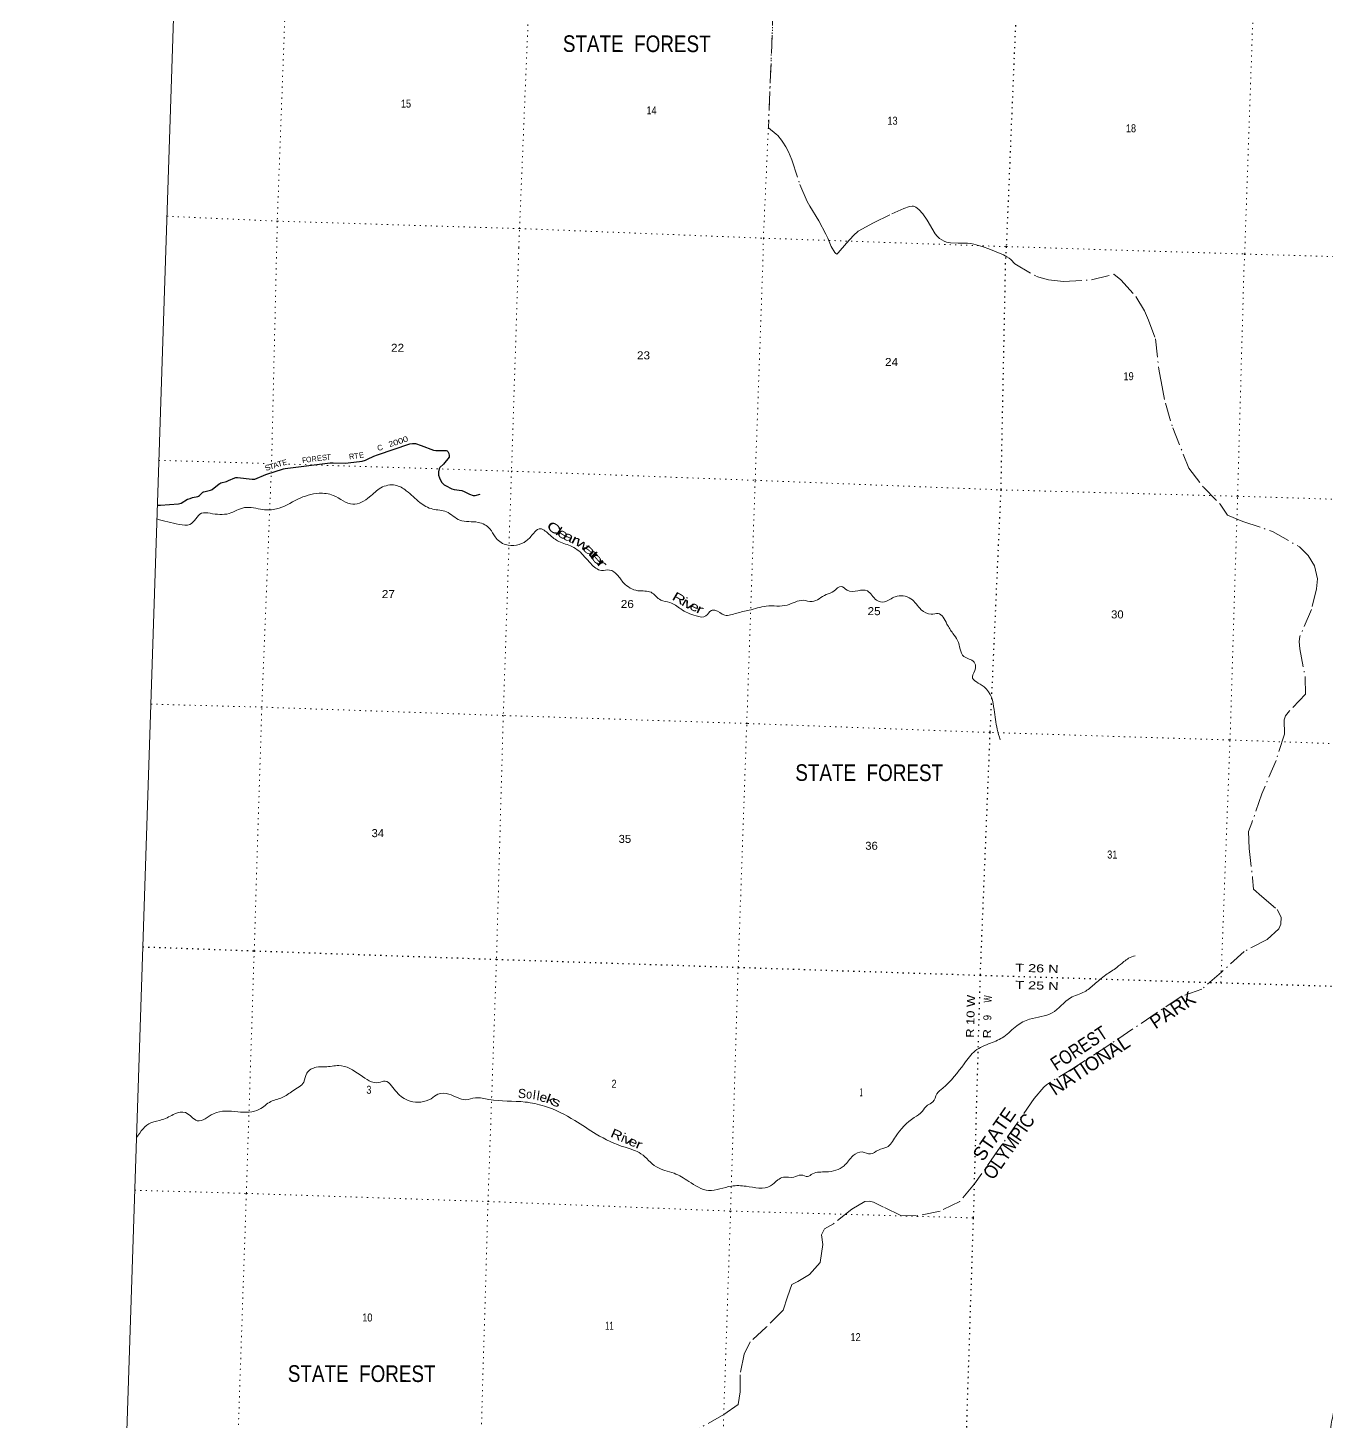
# Model space of a CAD drawing. Header units: feet. Extents: x -745759 to -493183, y 5472 to 195788.
# Drawn here: x -745759 to -717354, y 78093 to 108570 of the extents above; entities that cross this region are included whole.
import ezdxf
from ezdxf.enums import TextEntityAlignment as Align

# ---------------------------------------------------------------- set-up
doc = ezdxf.new("R2010")
doc.units = ezdxf.units.FT
doc.header["$LTSCALE"] = 80
doc.linetypes.add('DOT_DASHED', pattern=[7.7, 5, -1.2, 0.3, -1.2])
doc.linetypes.add('DOTTED', pattern=[1.5, 0.3, -1.2])
for name, color, linetype, lineweight in [('29', 7, 'Continuous', 25), ('39', 7, 'Continuous', 13), ('4', 7, 'Continuous', 13), ('44', 7, 'DOT_DASHED', 13), ('6', 7, 'DOTTED', 25), ('7', 7, 'DOTTED', 13)]:
    doc.layers.add(name, color=color, linetype=linetype, lineweight=lineweight)
doc.layers.add('30', color=7, linetype='Continuous')
doc.layers.add('41', color=7, linetype='Continuous')

msp = doc.modelspace()

# ---------------------------------------------------------------- linework, layer by layer
at = {"layer": '29'}
msp.add_lwpolyline([(-742925.06, 98129.29), (-742854.39, 98126.6), (-742463.18, 98161.55), (-742436.98, 98167.38), (-742408.36, 98176.44), (-742262.91, 98257.09), (-742211.04, 98278.47), (-742158.12, 98296.7), (-742042.34, 98319.75), (-742023.64, 98328.16), (-742006.76, 98340.98), (-741929.96, 98411.15), (-741918.85, 98417.88), (-741905.47, 98422.53), (-741760.5, 98454), (-741741.88, 98463.32), (-741725.57, 98473.8), (-741576.54, 98597.3), (-741557.82, 98606.13), (-741534.62, 98614.78), (-741413.15, 98650.34), (-741371.62, 98667.21), (-741232.49, 98728.96), (-741208.44, 98736.12), (-741191.74, 98737.11), (-741173.11, 98737.11), (-740852.34, 98695.17), (-740823.76, 98695.02), (-740805.76, 98697.5), (-740794.12, 98700.99), (-740549.93, 98798.04), (-740168.56, 98922.78), (-740128.71, 98930.52), (-739147.17, 99055.19), (-739080.49, 99057.63), (-738811.12, 99051.02), (-738753.63, 99055.19), (-738447.15, 99094.59), (-738370.56, 99115.78), (-738326.31, 99132.09), (-738186.59, 99201.99), (-738111.58, 99231.11), (-737405.33, 99467.64), (-737346.93, 99478.52), (-737305.2, 99481.62), (-737277.25, 99476.96), (-737155.44, 99437.04), (-736883.71, 99330.16), (-736831.94, 99326.48), (-736604.52, 99327.51), (-736584.47, 99318.51), (-736570.5, 99304.53), (-736547.21, 99257.92), (-736537.9, 99215.98), (-736537.9, 99197.34), (-736544.22, 99177.4), (-736668.3, 99027.23), (-736742.82, 98955), (-736759.68, 98926.35), (-736775.42, 98861.79), (-736775.42, 98815.19), (-736773.1, 98784.89), (-736751.8, 98724.4), (-736707.89, 98635.76), (-736682.28, 98603.14), (-736653.25, 98574.78), (-736624.06, 98556.54), (-736482.01, 98488.96), (-736430.04, 98472.16), (-736260.79, 98447.02), (-736214.36, 98431.73), (-736096.09, 98371.18), (-736018.61, 98344.49), (-735990.66, 98342.16), (-735970.41, 98344.27), (-735862.63, 98371.97)], dxfattribs=at)
at = {"layer": '39'}
for points in [[(-742937.13, 97827.63), (-742445.43, 97708.55), (-742213.38, 97708.76), (-741958.87, 97952.55), (-741771.23, 97951.86), (-741357.7, 97947.49), (-741021.43, 98076.23), (-740618.98, 98033.8), (-740322.03, 98046.5), (-739854.46, 98258.7), (-739388.98, 98390.23), (-739077.47, 98342.02), (-738648.64, 98149.61), (-738283.3, 98309.9), (-738035.99, 98509.49), (-737719.75, 98566.09), (-737478.74, 98445), (-737184.72, 98189.4), (-736899.98, 98042.99), (-736600.83, 97985), (-736307, 97800.03), (-735904.65, 97753.57), (-735648.08, 97609.89), (-735535.57, 97435.54), (-735305.9, 97266.3), (-734855.89, 97345.76), (-734692.04, 97517.19), (-734574.59, 97611.08), (-734357.62, 97496.65), (-734139.95, 97331.76), (-733854.16, 97225.68), (-733577.45, 97002.8), (-733442.18, 96850.07), (-733211.99, 96701), (-733030.14, 96710.54), (-732865.33, 96607.51), (-732720.72, 96426.3), (-732412.3, 96259.12), (-732124.68, 96223.62), (-731913.21, 96052.83), (-731712.82, 95999.35), (-731474.29, 95860.16), (-731139.29, 95706.43), (-730923.43, 95705.03), (-730801.21, 95827.05), (-730726.45, 95831.22), (-730513.3, 95724.96), (-730249.91, 95766.75), (-729979.89, 95830.57), (-729604.28, 95919.98), (-729145.6, 95944.74), (-728797.86, 96048.97), (-728600.82, 96021.81), (-728294.22, 96173.5), (-728122.75, 96249.89), (-727964.71, 96352.85), (-727835.73, 96268.89), (-727597.89, 96258.86), (-727392.22, 96253.67), (-727189.65, 96050.82), (-727017.07, 96014.19), (-726782.09, 96127.32), (-726440.23, 96082.38), (-726212.39, 95842.57), (-725997.02, 95744.32), (-725843.25, 95760.62), (-725651.49, 95529.79), (-725519.6, 95324.68), (-725416.65, 95170.75), (-725278.44, 94820.2), (-725057.7, 94695.58), (-725026.82, 94563.64), (-725094.14, 94379.7), (-724839.67, 94155.36), (-724618.52, 93657.43), (-724550.97, 93227.95), (-724484.39, 92994.22)], [(-743381.62, 84297.78), (-743065.33, 84620.3), (-742817.39, 84688.71), (-742541.77, 84812.92), (-742311, 84841.41), (-742053.26, 84665.42), (-741698.26, 84815.88), (-741168.49, 84859.03), (-740692.84, 84915.65), (-740440.27, 85084.83), (-740197.96, 85169.53), (-739962.09, 85316.94), (-739723, 85510.68), (-739655.47, 85702.69), (-739450.27, 85834.74), (-739256.38, 85841.96), (-738954.98, 85870.68), (-738488.1, 85667.22), (-738078.8, 85499.51), (-737944.78, 85532.46), (-737802.21, 85427.97), (-737560.67, 85171.67), (-737393.17, 85094.81), (-736937.84, 85145.89), (-736785.91, 85246.99), (-736547.81, 85247.04), (-736177.69, 85124.71), (-735968.79, 85165.86), (-735671.04, 85132.12), (-734877.55, 85073.79), (-734458.15, 84984.52), (-733790.37, 84669.05), (-733323.88, 84372.78), (-732691.78, 84082.42), (-732344.31, 83942.51), (-732008.73, 83655.59), (-731620.94, 83514.65), (-731300.68, 83337.08), (-730863.94, 83138.42), (-730365.07, 83234.81), (-730044.35, 83230.76), (-729511.48, 83237.51), (-729350.69, 83368.65), (-729230.05, 83430.18), (-729002.08, 83428.47), (-728839.41, 83476.84), (-728698.99, 83445.05), (-728590.55, 83502.85), (-728294.89, 83543.83), (-727901.95, 83679.21), (-727700.49, 83900.13), (-727504.66, 83981.97), (-727326.19, 83939.13), (-727150.48, 84023.49), (-726967.27, 84085.46), (-726775.74, 84312.68), (-726365.24, 84736.17), (-726192.4, 84865), (-726077.89, 85001.34), (-725960.96, 85075.07), (-725869.6, 85252.36), (-725741.24, 85378.26), (-725273.41, 85911.29), (-725030.01, 86193.71), (-724696.72, 86362.88), (-724406.62, 86500.85), (-724123.93, 86741.92), (-723841.74, 86886.15), (-723347.92, 87021.01), (-722947.84, 87353.96), (-722643.78, 87485.53), (-722431.85, 87643.63), (-722174.2, 87853.05), (-721933.82, 88018.51), (-721777.17, 88145.72), (-721676.43, 88217.84), (-721531.75, 88272.71)], [(-712540.57, 79414.37), (-712954.59, 79543.27), (-713583.54, 79643.87), (-713998.93, 79498.97), (-714313.53, 79194.13), (-714514.62, 78987.32), (-714721.66, 78940.08), (-715053.88, 78889.93), (-715445.98, 78786.81), (-715844.74, 78738.35), (-716135.37, 78735.58), (-716520.59, 78664.58), (-716739.2, 78482.43), (-716775.96, 78309.82), (-716867.22, 78136.56), (-716871.24, 77981.29), (-717064.37, 77770.25), (-717143.59, 77750.05), (-717139.79, 77818.56), (-717101.9, 77956.84), (-717110.16, 78183.04), (-717087.23, 78444.79), (-717026.77, 78519.94), (-716991.07, 78573.52), (-717018.21, 78616.58), (-717102.56, 78554.14), (-717171.89, 78370.24), (-717241.38, 78024.92), (-717256.09, 77769.03), (-717256.08, 77613.65), (-717349.43, 77359.74), (-717497.98, 77000.27), (-717732.66, 76665.17), (-717919.43, 76466.08), (-718154.11, 76286.35), (-718383.88, 76140.8), (-718606.89, 75944.64), (-718832.28, 75889.78), (-719121.85, 76006.04), (-719392.95, 76133.95), (-719909.35, 76372.96), (-720233.45, 76324.63), (-720341.26, 76135.65), (-720393.7, 75902.9), (-720464.85, 75727.12), (-720625.63, 75595.98), (-720996.55, 75453.99), (-721268.38, 75398.29), (-721462.74, 75372.92), (-721805.02, 75401.72), (-722264.88, 75564.65), (-722681.32, 75690.16), (-723109.54, 75672.7), (-723178.65, 75575.57), (-723230.77, 75199.55), (-723303.71, 74721.14), (-723347.4, 74203.65), (-723339.14, 73822.07), (-723206.95, 73394.99), (-723217.58, 73296.39), (-723344.93, 73132.12), (-723429.01, 73079.75), (-723698.12, 73128.91), (-723944.68, 73191.62), (-724063.34, 73206.72), (-724115.37, 73300.85), (-724432.57, 73518.7), (-724810.12, 73665.43), (-725180.94, 73527.47), (-725536.97, 73181.31), (-725631.92, 72943.58), (-725661.11, 72673.92), (-725579.62, 72314.71), (-725623.27, 72109.99), (-725748.39, 71953.73), (-726133.47, 71810.08), (-726402.81, 71772.48), (-726756.87, 71658.31), (-727154.57, 71494.8), (-727222.71, 71357.28), (-727323.65, 71121.72), (-727588.86, 70543.23), (-727578.43, 70323.02), (-727456.25, 69976.91), (-727190.17, 69500.05), (-727152.36, 69168.17), (-727213.16, 69002.22), (-727341.71, 68791.57), (-727613.46, 68661.2), (-727996.29, 68604.26), (-728046.55, 68611.58)], [(-712547.59, 79280.28), (-712912.65, 79370.7), (-713490.1, 79512.37), (-713907.42, 79448.23), (-714148.95, 79238.41), (-714319.26, 79051.01), (-714515.27, 78884.43), (-714763.01, 78824.08), (-715081.16, 78771.57), (-715569.4, 78618.41), (-715814.8, 78570.11), (-716091.66, 78631.57), (-716379.04, 78598.46), (-716661.44, 78446.16), (-716712.58, 78263.83), (-716732.58, 78115.01), (-716732.68, 77955.6), (-716836.33, 77849.25), (-716936.31, 77728.68), (-717081.36, 77659.7), (-717177.44, 77611.67), (-717244.4, 77441.84), (-717289.22, 77114.06), (-717399.54, 76828.29), (-717611.01, 76454.27), (-717831.88, 76340.78), (-718061.12, 76215.4), (-718204.99, 76114.1), (-718365.88, 75978.92), (-718580.75, 75863.26), (-718801.8, 75820.41), (-719224.66, 75931.96), (-719737.5, 76152.72), (-720067.18, 76278.06), (-720171.07, 76240.32), (-720235.88, 76153.17), (-720212.3, 75972.99), (-720055.84, 75626.01), (-720176.61, 75326.38), (-720461.81, 75143.89), (-720863.63, 75055.14), (-721391.95, 75068.46), (-722081.56, 75319.91), (-722678.52, 75564.98), (-723061.54, 75578.67), (-723117.71, 75513.5), (-723109.84, 75349.86), (-723060.84, 75138.77), (-723075.36, 74812.24), (-723049.87, 74472.6), (-722845.66, 74021.51), (-722785.11, 73866.63), (-722750.41, 73726.52), (-722841.42, 73329.28), (-722930.06, 73256.86), (-723064.35, 73213.83), (-723147.68, 73113.02), (-723262.56, 72962.56), (-723521.29, 72944.87), (-723734.67, 72964.37), (-724046.05, 73095.3), (-724155.12, 73168.68), (-724478.76, 73449.24), (-724814.65, 73568.69), (-725067.46, 73468.11), (-725322.84, 73268.73), (-725416.76, 72992.64), (-725410.26, 72776.56), (-725384.25, 72767.84), (-725310.35, 72816.42), (-724968.37, 72854.21), (-724715.84, 72866.01), (-724612, 72746.36), (-724432.48, 72588.48), (-724061.34, 72272.41), (-724018.57, 72132.1), (-724040.29, 71916.74), (-724001.09, 71794.68), (-723736.73, 71406.65), (-723570.99, 71339.92), (-723462.08, 71415.87), (-723392.05, 71470.6), (-723290.47, 71419.61), (-723013.81, 71194.71), (-722872.01, 70749.23), (-722883.94, 70444.84), (-722899.49, 70312.05), (-722860.86, 70167.81), (-722776.06, 70014.34), (-722708.23, 69829), (-722660.87, 69632.08)]]:
    msp.add_spline(points, degree=3, dxfattribs=at)
at = {"layer": '4'}
msp.add_lwpolyline([(-739699.92, 195787.95), (-708889.59, 194791.67), (-678077.93, 193837.75), (-647264.98, 192926.23), (-616450.81, 192057.09), (-585635.48, 191230.34), (-554819.03, 190445.97), (-524001.53, 189704), (-493183.05, 189004.41), (-497222.97, 5471.78), (-528293.91, 6177.09), (-559363.85, 6925.15), (-590432.73, 7715.93), (-621500.49, 8549.46), (-652567.08, 9425.72), (-683632.43, 10344.71), (-714696.49, 11306.44), (-745759.19, 12310.89)], close=True, dxfattribs=at)
msp.add_lwpolyline([(-739699.92, 195787.95), (-708889.59, 194791.67), (-678077.93, 193837.75), (-647264.98, 192926.23), (-616450.81, 192057.09), (-585635.48, 191230.34), (-554819.03, 190445.97), (-524001.53, 189704), (-493183.05, 189004.41), (-497222.97, 5471.78), (-528293.91, 6177.09), (-559363.85, 6925.15), (-590432.73, 7715.93), (-621500.49, 8549.46), (-652567.08, 9425.72), (-683632.43, 10344.71), (-714696.49, 11306.44), (-745759.19, 12310.89)], close=True, dxfattribs=at)
at = {"layer": '44'}
for points in [[(-741922.47, 128488.2), (-733816.17, 128217.27), (-733938.62, 125515.43), (-728553.49, 125366.21), (-728669.92, 120083.76), (-728993.86, 120103.06), (-728993.92, 120101.04), (-729557.73, 106385)], [(-729557.73, 106385), (-729388.15, 106247.26), (-729352.46, 106212.38), (-729273.76, 106111.45), (-729239.96, 106073.4), (-729174.09, 105969.13), (-729115.86, 105855.28), (-729046.44, 105685.68), (-728866.99, 105142.96), (-728708.89, 104770.22), (-728652.93, 104668.3), (-728453.04, 104349.56), (-728297.24, 104059.53), (-728253.01, 103968.44), (-728180.99, 103789.46), (-728101.2, 103654.34), (-728084.4, 103632.95), (-728059.46, 103623.42), (-728031.87, 103648.45), (-727848.23, 103859.92), (-727695.7, 104031.37), (-727594.55, 104122.68), (-727259.3, 104301.74), (-726853.73, 104502.8), (-726592.02, 104620.15), (-726467.08, 104659.19), (-726413.41, 104669.72), (-726381.98, 104667.62), (-726330.38, 104647.14), (-726262.05, 104596.15), (-726177.37, 104502.86), (-726082.34, 104366.04), (-725905.89, 104066.58), (-725862.96, 104011.57), (-725814.63, 103965.2), (-725713.81, 103904.45), (-725656.61, 103885.23), (-725573.23, 103869.65), (-725408.38, 103863.51), (-725199.83, 103863.16), (-725128.66, 103855.23), (-725061.95, 103840.24), (-724858.29, 103779.69), (-724732.49, 103736.64), (-724573.98, 103674.43), (-724413.96, 103603.14), (-724337.79, 103564.22), (-724287.19, 103530.91), (-724252.87, 103500.44), (-724165.34, 103411.15)], [(-724164.26, 103410.01), (-723693.51, 103133.82), (-723430.56, 103061.17), (-723098.61, 103020.98), (-722491.26, 103059.89), (-721998.37, 103180.08), (-721842.81, 103057.62), (-721521.02, 102694.31), (-721325.51, 102377.05), (-721241.55, 102179.02), (-721090.69, 101767.6), (-721010.46, 101060.88), (-720965.42, 100833.65)], [(-720965.42, 100833.65), (-720871.65, 100360.52), (-720708.13, 99817.57), (-720356.91, 98941.11), (-720034.79, 98519.76), (-719674.82, 98153.39), (-719510.66, 97910.6), (-719178.24, 97775.15), (-718524.09, 97552.57), (-717935.68, 97215.78), (-717748.13, 97030.17), (-717605.34, 96800.2), (-717544.22, 96520.08), (-717563.42, 96300.7), (-717677.37, 95843.62), (-717928.01, 95256.31), (-717946.04, 95145.85), (-717931.75, 94988.24), (-717810.98, 94360.44), (-717805.54, 93992.05), (-718154.34, 93631.65), (-718239.92, 93519.58), (-718272.89, 93432.86), (-718263.87, 93118.41), (-718449.6, 92547.28), (-718760.88, 91813.58), (-718980.6, 91181.37), (-719050.5, 90993.22), (-719035.12, 90620.55), (-718963.22, 89974.11), (-718946.14, 89729.47), (-718763.39, 89572.22), (-718423.36, 89282.45), (-718339.63, 89113.98), (-718341.86, 88964.82), (-718387.17, 88863.16), (-718643.78, 88626.24), (-719148.78, 88366.31), (-719645.25, 87914.01), (-720070.81, 87545.77), (-720528.82, 87378.57), (-721070.98, 87017.62), (-722110.28, 86320.46), (-722857.62, 85829.21), (-723474.77, 85452.36), (-723532.51, 85400.23), (-723739.38, 85147.62), (-724533.55, 84013.28), (-725044.18, 83281.2), (-725371.54, 82896.18), (-725798.5, 82688.08), (-726325.25, 82580.86), (-726657.18, 82594.22), (-727036.74, 82771.03), (-727259.83, 82885.81), (-727343.79, 82903.81), (-727445.92, 82898.64), (-727734.71, 82732.67), (-728134.79, 82409.74), (-728331.39, 82297.21), (-728393.32, 82165.69), (-728365.33, 81959.95), (-728427.23, 81561.44), (-728658.26, 81303.79), (-728910.59, 81144.8), (-729041.02, 81085.51), (-729139.73, 80813.04), (-729236.85, 80519.59), (-729604.11, 80147.7), (-729957.79, 79827.47), (-730090.44, 79559.03), (-730175.98, 79109.16), (-730172.85, 78730.83), (-730215.05, 78455.84), (-730529.44, 78240.56), (-731076.19, 77929.77)]]:
    msp.add_lwpolyline(points, dxfattribs=at)
at = {"layer": '6'}
for points in [[(-723828.21, 116457.96), (-723910.41, 114463.17), (-724132.86, 109107.17), (-724352.73, 103785.38), (-724374.01, 103416.1)], [(-724374.01, 103416.1), (-724473.46, 98464.36), (-724711.27, 93156.39), (-724926.93, 87847.54), (-725076.08, 82538.07), (-725250.21, 77209.42), (-725372.22, 73381.84)], [(-743244.1, 88468.89), (-740807.37, 88380.55), (-735506.14, 88195.17), (-730218.59, 88020.43), (-724926.93, 87847.54), (-719657.09, 87683.58), (-714350.85, 87522.22), (-712286.58, 87454.71)]]:
    msp.add_lwpolyline(points, dxfattribs=at)
at = {"layer": '7'}
for p, q in [((-740425.66, 99087.98), (-740311.02, 103935.05)), ((-742892.68, 99109.89), (-740545.35, 99041.86))]:
    msp.add_line(p, q, dxfattribs=at)
for points in [[(-739693.2, 120431.08), (-739922.31, 115036.9), (-740104.44, 109682.29), (-740302.46, 104342.03), (-740311.02, 103935.05)], [(-735018.82, 103761.46), (-735002.28, 104180.24), (-734782.47, 109498), (-734564.65, 114817.81), (-734338.8, 120258.38)], [(-728993.92, 120101.04), (-729217.78, 114661.88), (-729440.5, 109305.35), (-729557.73, 106385), (-729666.64, 103969.55), (-729672.88, 103587.39)], [(-719153.09, 103248.56), (-719137.19, 103622.87), (-718951.62, 108941.15), (-718805.26, 113380.78)], [(-742716.36, 104448.85), (-740302.46, 104342.03), (-735002.28, 104180.24), (-729666.64, 103969.55), (-724352.73, 103785.38), (-719137.19, 103622.87), (-713812.72, 103468.76), (-711781.83, 103403.34)], [(-735018.82, 103761.46), (-735177.2, 98873.42), (-735358.02, 93528.89), (-735506.14, 88195.17)], [(-730218.59, 88020.43), (-730030.13, 93354.57), (-729846.34, 98672.75), (-729672.88, 103587.39)], [(-719657.09, 87683.58), (-719457.53, 92993.07), (-719291.37, 98324.05), (-719153.09, 103248.56)], [(-740807.37, 88380.55), (-740641.22, 93711.53), (-740433.48, 98873.47)], [(-740054.79, 99026.77), (-735177.2, 98873.42), (-729846.34, 98672.75), (-724473.46, 98464.36), (-719291.37, 98324.05), (-713961.06, 98159.73), (-711950.43, 98075.86)], [(-712110.01, 92753.02), (-714166.36, 92808.09), (-719475.64, 92993.78), (-724711.27, 93156.39), (-730030.13, 93354.57), (-735358.02, 93528.89), (-740641.22, 93711.53), (-743068.79, 93777.24)], [(-740807.37, 88380.55), (-740978.59, 83073.98), (-741161.09, 77737.58), (-741257.49, 74679.77)], [(-736350.51, 62760.78), (-736187, 66918.28), (-736029.14, 72243.54), (-735847.86, 77549.71), (-735691.12, 82897.22), (-735506.14, 88195.17)], [(-730218.59, 88020.43), (-730384.83, 82687.42), (-730562.82, 77362.96), (-730727.91, 72058.16), (-730872.87, 66752.57), (-730985.53, 63140.06)], [(-743419.94, 83144.17), (-740978.59, 83073.98), (-735691.12, 82897.22), (-730384.83, 82687.42), (-725076.08, 82538.07)]]:
    msp.add_lwpolyline(points, dxfattribs=at)

# ---------------------------------------------------------------- texts
at = {"layer": '30'}
for s, rotation, p in [('C', 18.516, (-738035.85, 99330.29)), ('T', 7.326, (-738566.15, 99147))]:
    msp.add_text(s, height=120, rotation=rotation, dxfattribs=at).set_placement(p, align=Align.CENTER)
for s, rotation, width, p in [('2', 18.516, 1.2, (-737794.13, 99413.54)), ('0', 18.516, 1.3, (-737690.75, 99445.06)), ('0', 18.516, 1.3, (-737585.69, 99480.25)), ('0', 18.516, 1.3, (-737480.63, 99515.45)), ('A', 17.112, 1.1, (-740318.21, 98948.55)), ('T', 16.112, 1.15, (-740227.43, 98977.63)), ('E', 12.992, 0.95, (-740128.18, 99005.83)), ('F', 7.239, 0.85, (-739701.93, 99055.29)), ('O', 7.239, 0.75, (-739605.7, 99069.58)), ('R', 7.239, 0.75, (-739488.01, 99081.91)), ('E', 7.239, 0.85, (-739372.66, 99098.59)), ('S', 7.239, 0.85, (-739262.49, 99112.29)), ('T', 3.096, 0.9, (-739174.28, 99118.83)), ('R', 7.326, 0.8, (-738667.51, 99136.83)), ('E', 10.465, 0.9, (-738448.6, 99166.49)), ('S', 21.675, 1.15, (-740493.53, 98896.49)), ('T', 16.112, 1.15, (-740408.33, 98918.81))]:
    msp.add_text(s, height=120, rotation=rotation, dxfattribs=dict(at, width=width)).set_placement(p, align=Align.CENTER)
at = {"layer": '41'}
for s, rotation, width, p in [('C', 322.2, 1.55, (-734311.17, 97551.48)), ('l', 324.582, 1.4, (-734196.09, 97476.99)), ('e', 327.469, 1.55, (-734102.74, 97419.81)), ('a', 334.68, 1.45, (-733969.64, 97351.46)), ('r', 332.305, 1.6, (-733828.79, 97286.68)), ('w', 325.576, 1.6, (-733674.88, 97193.95)), ('a', 317.623, 2, (-733539.9, 97078.39)), ('t', 313.547, 1.95, (-733437.98, 96972.98)), ('e', 311.015, 1.85, (-733373.45, 96898.42)), ('r', 311.482, 2.1, (-733270.78, 96790.33)), ('R', 329.882, 1.45, (-731562.43, 96004.6)), ('i', 329.589, 1.3, (-731438.31, 95930.87)), ('v', 329.866, 1.6, (-731336.41, 95875.53)), ('e', 333.866, 1.35, (-731214.86, 95823.98)), ('r', 333.842, 1.55, (-731094.04, 95762.39)), ('o', 353.035, 0.85, (-734800.79, 85148.05)), ('e', 343.722, 1.1, (-734503.15, 85081.38)), ('k', 339.139, 1.4, (-734355.65, 85036.24)), ('s', 339.139, 1.45, (-734236.03, 84985.49)), ('R', 336.068, 1.3, (-732914.82, 84268.93)), ('i', 336.068, 1.1, (-732770.87, 84205.29)), ('v', 336.068, 1.4, (-732665.51, 84161.52)), ('e', 338.13, 1.25, (-732550.41, 84110.55)), ('r', 338.13, 1.4, (-732419.41, 84053.91))]:
    msp.add_text(s, height=200, rotation=rotation, dxfattribs=dict(at, width=width)).set_placement(p, align=Align.CENTER)
for s, rotation, p in [('S', 355.676, (-734954.63, 85160.32)), ('l', 352.913, (-734689.08, 85129.65)), ('l', 351.413, (-734606.19, 85113.03))]:
    msp.add_text(s, height=200, rotation=rotation, dxfattribs=at).set_placement(p, align=Align.CENTER)
at = {"layer": '44', "width": 0.85}
for p in [(-734053.69, 108043.85), (-728968.02, 92098.89), (-740071.71, 78952.78)]:
    msp.add_text('STATE  FOREST', height=363, rotation=359.919, dxfattribs=at).set_placement(p)
at = {"layer": '44'}
for s, rotation, p in [('PARK', 33.654, (-720633.31, 86960.29)), ('NATIONAL', 33.318, (-722449.93, 85755.49)), ('STATE', 55.104, (-724493.4, 84285.69))]:
    msp.add_text(s, height=300, rotation=rotation, dxfattribs=at).set_placement(p, align=Align.CENTER)
for s, rotation, width, p in [('FOREST', 33.318, 0.85, (-722679.97, 86126.31)), ('OLYMPIC', 55.104, 0.9, (-724173.9, 84017.17))]:
    msp.add_text(s, height=300, rotation=rotation, dxfattribs=dict(at, width=width)).set_placement(p, align=Align.CENTER)
at = {"layer": '6'}
for s, rotation, width, p in [('T 26 N', 358.218, 1.35, (-724157.42, 87925.8)), ('T 25 N', 358.218, 1.35, (-724156.65, 87550.75)), ('R 10 W', 88.391, 1.2, (-725060.45, 86477.73)), ('W', 88.391, 0.65, (-724671.33, 87247.29)), ('9', 88.391, 0.9, (-724681.25, 86858.07)), ('R ', 88.391, 1.2, (-724688.54, 86462.6))]:
    msp.add_text(s, height=175, rotation=rotation, dxfattribs=dict(at, width=width)).set_placement(p)
at = {"layer": '7'}
for s, width, p in [('15', 0.85, (-737596.74, 106825.28)), ('14', 0.85, (-732223.83, 106678.43)), ('13', 0.85, (-726952.06, 106451.76)), ('18', 0.85, (-721734, 106286.63)), ('22', 1.1, (-737813.89, 101484.5)), ('23', 1.1, (-732432.77, 101318.89)), ('24', 1.1, (-727005.11, 101173.77)), ('19', 0.85, (-721786.93, 100863.53)), ('27', 1.1, (-738015.59, 96097.49)), ('26', 1.1, (-732787.04, 95880.14)), ('25', 1.1, (-727387.83, 95723.65)), ('30', 1.05, (-722058.48, 95652.51)), ('34', 1.05, (-738239.28, 90867.7)), ('35', 1.05, (-732833.59, 90741.51)), ('36', 1.05, (-727436.96, 90591.41)), ('31', 0.85, (-722143.78, 90399.96)), ('3', 0.85, (-738353.28, 85253.95)), ('2', 0.85, (-732988.74, 85385.53)), ('1', 0.4, (-727559.57, 85198.33)), ('10', 0.85, (-738442.29, 80272.8)), ('11', 0.65, (-733128.37, 80091.65)), ('12', 0.85, (-727760.19, 79843.26))]:
    msp.add_text(s, height=175, dxfattribs=dict(at, width=width)).set_placement(p)

doc.saveas('drawing.dxf')
